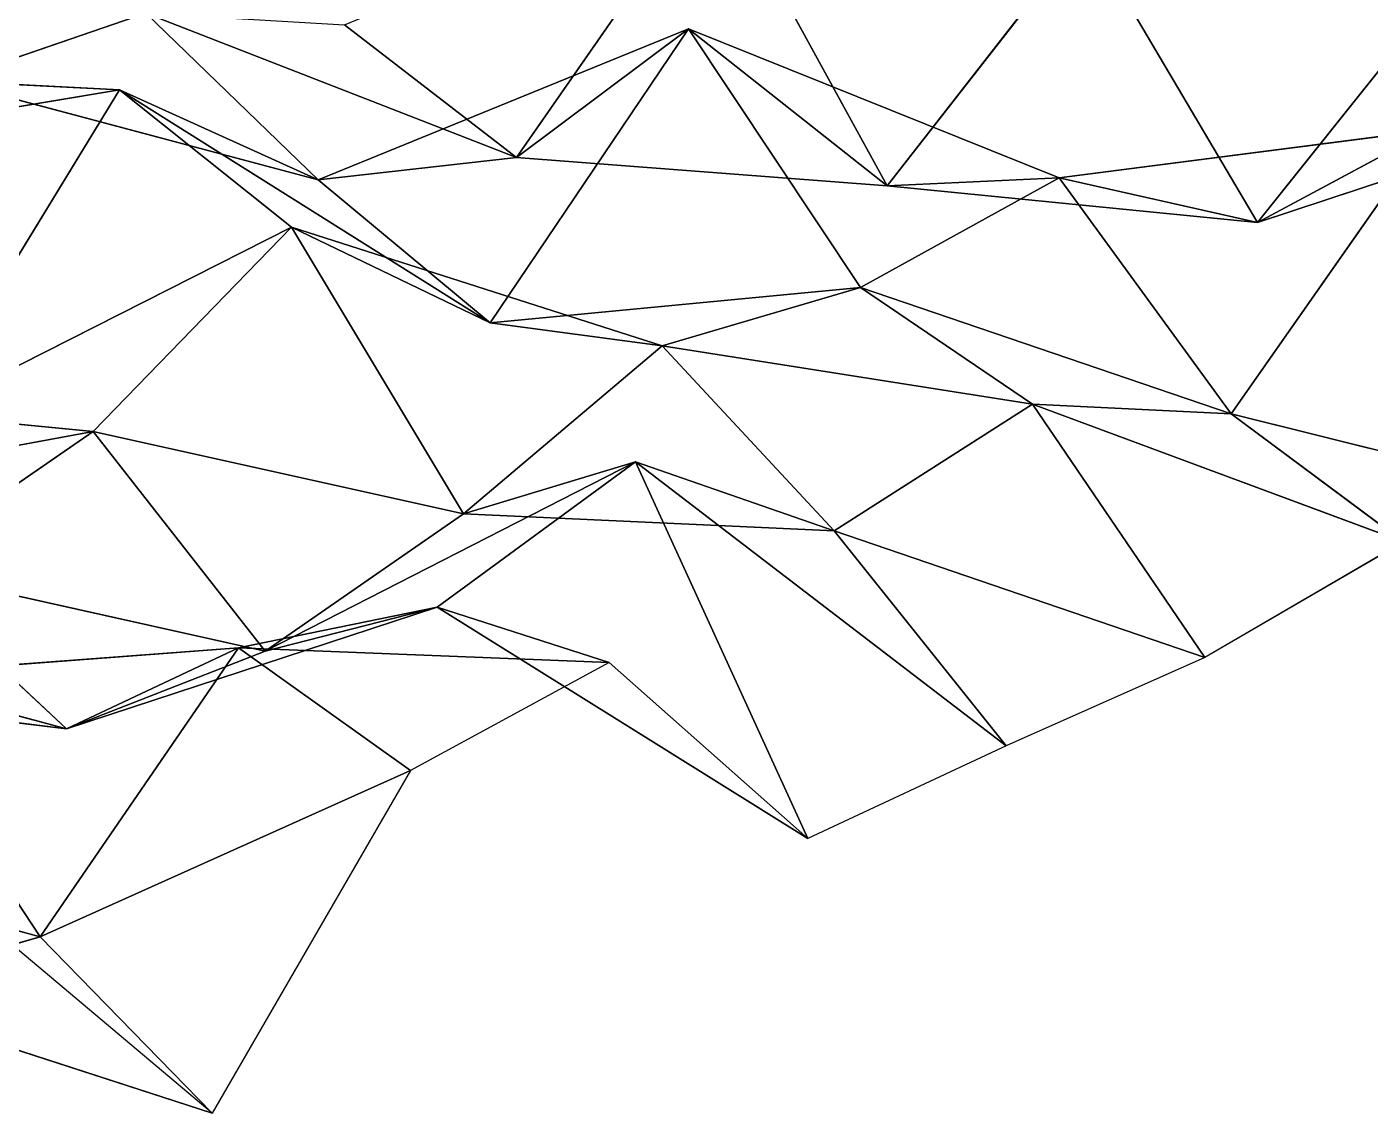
# Model space of a CAD drawing. Header units: metres. Extents: x -3703 to 431, y -1555 to 134.
# Drawn here: x -1728 to -1637.2, y -852.1 to -778.8 of the extents above; entities that cross this region are included whole.
import ezdxf

# ---------------------------------------------------------------- set-up
doc = ezdxf.new("R2010")
doc.units = ezdxf.units.M

msp = doc.modelspace()

# ---------------------------------------------------------------- linework, layer by layer
for p, q in [((-1681.5232, -768.2803, -4374.1226), (-1694.9397, -787.58374, -4397.302)), ((-1694.9397, -787.58374, -4397.302), (-1681.5232, -768.2803, -4374.1226)), ((-1681.5232, -768.2803, -4374.1226), (-1669.8956, -789.48926, -4409.7065)), ((-1669.8956, -789.48926, -4409.7065), (-1681.5232, -768.2803, -4374.1226)), ((-1656.4791, -772.29114, -4386.057), (-1669.8956, -789.48926, -4409.7065)), ((-1669.8956, -789.48926, -4409.7065), (-1656.4791, -772.29114, -4386.057)), ((-1656.4791, -772.29114, -4386.057), (-1644.8517, -791.973, -4421.9824)), ((-1644.8517, -791.973, -4421.9824), (-1656.4791, -772.29114, -4386.057)), ((-1631.4352, -775.1498, -4398.249), (-1644.8517, -791.973, -4421.9824)), ((-1644.8517, -791.973, -4421.9824), (-1631.4352, -775.1498, -4398.249)), ((-1719.9836, -777.82385, -4386.653), (-1733.3999, -782.41736, -4413.1206)), ((-1733.3999, -782.41736, -4413.1206), (-1719.9836, -777.82385, -4386.653)), ((-1694.9397, -787.58374, -4397.302), (-1719.9836, -777.82385, -4386.653)), ((-1719.9836, -777.82385, -4386.653), (-1708.356, -789.0781, -4424.4624)), ((-1708.356, -789.0781, -4424.4624), (-1719.9836, -777.82385, -4386.653)), ((-1719.9836, -777.82385, -4386.653), (-1694.9397, -787.58374, -4397.302)), ((-1683.3119, -778.8849, -4439.573), (-1708.356, -789.0781, -4424.4624)), ((-1708.356, -789.0781, -4424.4624), (-1683.3119, -778.8849, -4439.573)), ((-1706.5671, -778.6272, -4358.9775), (-1694.9397, -787.58374, -4397.302)), ((-1694.9397, -787.58374, -4397.302), (-1706.5671, -778.6272, -4358.9775)), ((-1683.3119, -778.8849, -4439.573), (-1696.7284, -798.75525, -4462.6255)), ((-1696.7284, -798.75525, -4462.6255), (-1683.3119, -778.8849, -4439.573)), ((-1694.9397, -787.58374, -4397.302), (-1683.3119, -778.8849, -4439.573)), ((-1683.3119, -778.8849, -4439.573), (-1694.9397, -787.58374, -4397.302)), ((-1669.8956, -789.48926, -4409.7065), (-1683.3119, -778.8849, -4439.573)), ((-1658.268, -788.9447, -4450.155), (-1683.3119, -778.8849, -4439.573)), ((-1683.3119, -778.8849, -4439.573), (-1669.8956, -789.48926, -4409.7065)), ((-1683.3119, -778.8849, -4439.573), (-1671.6844, -796.35254, -4475.994)), ((-1671.6844, -796.35254, -4475.994), (-1683.3119, -778.8849, -4439.573)), ((-1683.3119, -778.8849, -4439.573), (-1658.268, -788.9447, -4450.155)), ((-1708.356, -789.0781, -4424.4624), (-1733.3999, -782.41736, -4413.1206)), ((-1733.3999, -782.41736, -4413.1206), (-1721.7725, -783.0115, -4453.315)), ((-1721.7725, -783.0115, -4453.315), (-1733.3999, -782.41736, -4413.1206)), ((-1733.3999, -782.41736, -4413.1206), (-1708.356, -789.0781, -4424.4624)), ((-1721.7725, -783.0115, -4453.315), (-1746.8164, -787.1897, -4439.5493)), ((-1746.8164, -787.1897, -4439.5493), (-1721.7725, -783.0115, -4453.315)), ((-1721.7725, -783.0115, -4453.315), (-1735.189, -804.96704, -4475.901)), ((-1735.189, -804.96704, -4475.901), (-1721.7725, -783.0115, -4453.315)), ((-1708.356, -789.0781, -4424.4624), (-1721.7725, -783.0115, -4453.315)), ((-1696.7284, -798.75525, -4462.6255), (-1721.7725, -783.0115, -4453.315)), ((-1721.7725, -783.0115, -4453.315), (-1708.356, -789.0781, -4424.4624)), ((-1721.7725, -783.0115, -4453.315), (-1710.1449, -792.2804, -4491.569)), ((-1710.1449, -792.2804, -4491.569), (-1721.7725, -783.0115, -4453.315)), ((-1721.7725, -783.0115, -4453.315), (-1696.7284, -798.75525, -4462.6255)), ((-1619.8077, -783.698, -4436.664), (-1644.8517, -791.973, -4421.9824)), ((-1644.8517, -791.973, -4421.9824), (-1619.8077, -783.698, -4436.664)), ((-1633.224, -785.7302, -4463.705), (-1658.268, -788.9447, -4450.155)), ((-1658.268, -788.9447, -4450.155), (-1633.224, -785.7302, -4463.705)), ((-1633.224, -785.7302, -4463.705), (-1646.6405, -804.9005, -4486.9136)), ((-1646.6405, -804.9005, -4486.9136), (-1633.224, -785.7302, -4463.705)), ((-1644.8517, -791.973, -4421.9824), (-1633.224, -785.7302, -4463.705)), ((-1633.224, -785.7302, -4463.705), (-1644.8517, -791.973, -4421.9824)), ((-1694.9397, -787.58374, -4397.302), (-1708.356, -789.0781, -4424.4624)), ((-1708.356, -789.0781, -4424.4624), (-1694.9397, -787.58374, -4397.302)), ((-1669.8956, -789.48926, -4409.7065), (-1694.9397, -787.58374, -4397.302)), ((-1694.9397, -787.58374, -4397.302), (-1669.8956, -789.48926, -4409.7065)), ((-1708.356, -789.0781, -4424.4624), (-1696.7284, -798.75525, -4462.6255)), ((-1696.7284, -798.75525, -4462.6255), (-1708.356, -789.0781, -4424.4624)), ((-1658.268, -788.9447, -4450.155), (-1671.6844, -796.35254, -4475.994)), ((-1671.6844, -796.35254, -4475.994), (-1658.268, -788.9447, -4450.155)), ((-1669.8956, -789.48926, -4409.7065), (-1658.268, -788.9447, -4450.155)), ((-1658.268, -788.9447, -4450.155), (-1669.8956, -789.48926, -4409.7065)), ((-1644.8517, -791.973, -4421.9824), (-1669.8956, -789.48926, -4409.7065)), ((-1669.8956, -789.48926, -4409.7065), (-1644.8517, -791.973, -4421.9824)), ((-1644.8517, -791.973, -4421.9824), (-1658.268, -788.9447, -4450.155)), ((-1658.268, -788.9447, -4450.155), (-1644.8517, -791.973, -4421.9824)), ((-1658.268, -788.9447, -4450.155), (-1646.6405, -804.9005, -4486.9136)), ((-1646.6405, -804.9005, -4486.9136), (-1658.268, -788.9447, -4450.155)), ((-1710.1449, -792.2804, -4491.569), (-1735.189, -804.96704, -4475.901)), ((-1735.189, -804.96704, -4475.901), (-1710.1449, -792.2804, -4491.569)), ((-1710.1449, -792.2804, -4491.569), (-1723.5612, -806.083, -4515.978)), ((-1723.5612, -806.083, -4515.978), (-1710.1449, -792.2804, -4491.569)), ((-1696.7284, -798.75525, -4462.6255), (-1710.1449, -792.2804, -4491.569)), ((-1685.101, -800.3075, -4502.605), (-1710.1449, -792.2804, -4491.569)), ((-1710.1449, -792.2804, -4491.569), (-1696.7284, -798.75525, -4462.6255)), ((-1710.1449, -792.2804, -4491.569), (-1698.5172, -811.64526, -4527.5654)), ((-1698.5172, -811.64526, -4527.5654), (-1710.1449, -792.2804, -4491.569)), ((-1710.1449, -792.2804, -4491.569), (-1685.101, -800.3075, -4502.605)), ((-1671.6844, -796.35254, -4475.994), (-1696.7284, -798.75525, -4462.6255)), ((-1696.7284, -798.75525, -4462.6255), (-1671.6844, -796.35254, -4475.994)), ((-1671.6844, -796.35254, -4475.994), (-1685.101, -800.3075, -4502.605)), ((-1685.101, -800.3075, -4502.605), (-1671.6844, -796.35254, -4475.994)), ((-1646.6405, -804.9005, -4486.9136), (-1671.6844, -796.35254, -4475.994)), ((-1671.6844, -796.35254, -4475.994), (-1660.057, -804.24976, -4514.5547)), ((-1660.057, -804.24976, -4514.5547), (-1671.6844, -796.35254, -4475.994)), ((-1671.6844, -796.35254, -4475.994), (-1646.6405, -804.9005, -4486.9136)), ((-1696.7284, -798.75525, -4462.6255), (-1685.101, -800.3075, -4502.605)), ((-1685.101, -800.3075, -4502.605), (-1696.7284, -798.75525, -4462.6255)), ((-1685.101, -800.3075, -4502.605), (-1698.5172, -811.64526, -4527.5654)), ((-1698.5172, -811.64526, -4527.5654), (-1685.101, -800.3075, -4502.605)), ((-1660.057, -804.24976, -4514.5547), (-1685.101, -800.3075, -4502.605)), ((-1685.101, -800.3075, -4502.605), (-1673.4733, -812.7958, -4540.139)), ((-1673.4733, -812.7958, -4540.139), (-1685.101, -800.3075, -4502.605)), ((-1685.101, -800.3075, -4502.605), (-1660.057, -804.24976, -4514.5547)), ((-1660.057, -804.24976, -4514.5547), (-1673.4733, -812.7958, -4540.139)), ((-1673.4733, -812.7958, -4540.139), (-1660.057, -804.24976, -4514.5547)), ((-1646.6405, -804.9005, -4486.9136), (-1660.057, -804.24976, -4514.5547)), ((-1635.0131, -813.5447, -4525.3076), (-1660.057, -804.24976, -4514.5547)), ((-1660.057, -804.24976, -4514.5547), (-1646.6405, -804.9005, -4486.9136)), ((-1660.057, -804.24976, -4514.5547), (-1648.4293, -821.3423, -4551.0596)), ((-1648.4293, -821.3423, -4551.0596), (-1660.057, -804.24976, -4514.5547)), ((-1660.057, -804.24976, -4514.5547), (-1635.0131, -813.5447, -4525.3076)), ((-1735.189, -804.96704, -4475.901), (-1723.5612, -806.083, -4515.978)), ((-1723.5612, -806.083, -4515.978), (-1735.189, -804.96704, -4475.901)), ((-1621.5966, -811.13904, -4498.35), (-1646.6405, -804.9005, -4486.9136)), ((-1646.6405, -804.9005, -4486.9136), (-1635.0131, -813.5447, -4525.3076)), ((-1635.0131, -813.5447, -4525.3076), (-1646.6405, -804.9005, -4486.9136)), ((-1646.6405, -804.9005, -4486.9136), (-1621.5966, -811.13904, -4498.35)), ((-1723.5612, -806.083, -4515.978), (-1748.6052, -810.7047, -4502.1133)), ((-1748.6052, -810.7047, -4502.1133), (-1723.5612, -806.083, -4515.978)), ((-1723.5612, -806.083, -4515.978), (-1736.9777, -815.3424, -4541.403)), ((-1736.9777, -815.3424, -4541.403), (-1723.5612, -806.083, -4515.978)), ((-1698.5172, -811.64526, -4527.5654), (-1723.5612, -806.083, -4515.978)), ((-1723.5612, -806.083, -4515.978), (-1711.9337, -820.91345, -4552.9883)), ((-1711.9337, -820.91345, -4552.9883), (-1723.5612, -806.083, -4515.978)), ((-1723.5612, -806.083, -4515.978), (-1698.5172, -811.64526, -4527.5654)), ((-1686.8898, -808.1294, -4568.678), (-1711.9337, -820.91345, -4552.9883)), ((-1711.9337, -820.91345, -4552.9883), (-1686.8898, -808.1294, -4568.678)), ((-1686.8898, -808.1294, -4568.678), (-1700.306, -817.9535, -4593.977)), ((-1700.306, -817.9535, -4593.977), (-1686.8898, -808.1294, -4568.678)), ((-1698.5172, -811.64526, -4527.5654), (-1686.8898, -808.1294, -4568.678)), ((-1686.8898, -808.1294, -4568.678), (-1698.5172, -811.64526, -4527.5654)), ((-1673.4733, -812.7958, -4540.139), (-1686.8898, -808.1294, -4568.678)), ((-1661.8458, -827.32275, -4577.218), (-1686.8898, -808.1294, -4568.678)), ((-1686.8898, -808.1294, -4568.678), (-1673.4733, -812.7958, -4540.139)), ((-1686.8898, -808.1294, -4568.678), (-1675.2621, -833.5687, -4603.3164)), ((-1675.2621, -833.5687, -4603.3164), (-1686.8898, -808.1294, -4568.678)), ((-1686.8898, -808.1294, -4568.678), (-1661.8458, -827.32275, -4577.218)), ((-1698.5172, -811.64526, -4527.5654), (-1711.9337, -820.91345, -4552.9883)), ((-1711.9337, -820.91345, -4552.9883), (-1698.5172, -811.64526, -4527.5654)), ((-1673.4733, -812.7958, -4540.139), (-1698.5172, -811.64526, -4527.5654)), ((-1698.5172, -811.64526, -4527.5654), (-1673.4733, -812.7958, -4540.139)), ((-1648.4293, -821.3423, -4551.0596), (-1673.4733, -812.7958, -4540.139)), ((-1673.4733, -812.7958, -4540.139), (-1661.8458, -827.32275, -4577.218)), ((-1661.8458, -827.32275, -4577.218), (-1673.4733, -812.7958, -4540.139)), ((-1673.4733, -812.7958, -4540.139), (-1648.4293, -821.3423, -4551.0596)), ((-1635.0131, -813.5447, -4525.3076), (-1648.4293, -821.3423, -4551.0596)), ((-1711.9337, -820.91345, -4552.9883), (-1736.9777, -815.3424, -4541.403)), ((-1736.9777, -815.3424, -4541.403), (-1725.35, -826.15796, -4579.311)), ((-1725.35, -826.15796, -4579.311), (-1736.9777, -815.3424, -4541.403)), ((-1736.9777, -815.3424, -4541.403), (-1711.9337, -820.91345, -4552.9883)), ((-1700.306, -817.9535, -4593.977), (-1725.35, -826.15796, -4579.311)), ((-1725.35, -826.15796, -4579.311), (-1700.306, -817.9535, -4593.977)), ((-1700.306, -817.9535, -4593.977), (-1713.7225, -820.69836, -4620.8584)), ((-1713.7225, -820.69836, -4620.8584), (-1700.306, -817.9535, -4593.977)), ((-1711.9337, -820.91345, -4552.9883), (-1700.306, -817.9535, -4593.977)), ((-1700.306, -817.9535, -4593.977), (-1711.9337, -820.91345, -4552.9883)), ((-1675.2621, -833.5687, -4603.3164), (-1700.306, -817.9535, -4593.977)), ((-1700.306, -817.9535, -4593.977), (-1688.6786, -821.67993, -4633.47)), ((-1688.6786, -821.67993, -4633.47), (-1700.306, -817.9535, -4593.977)), ((-1700.306, -817.9535, -4593.977), (-1675.2621, -833.5687, -4603.3164)), ((-1713.7225, -820.69836, -4620.8584), (-1738.7665, -822.57776, -4607.607)), ((-1738.7665, -822.57776, -4607.607), (-1713.7225, -820.69836, -4620.8584)), ((-1713.7225, -820.69836, -4620.8584), (-1727.139, -840.2252, -4643.9873)), ((-1727.139, -840.2252, -4643.9873), (-1713.7225, -820.69836, -4620.8584)), ((-1725.35, -826.15796, -4579.311), (-1713.7225, -820.69836, -4620.8584)), ((-1713.7225, -820.69836, -4620.8584), (-1725.35, -826.15796, -4579.311)), ((-1711.9337, -820.91345, -4552.9883), (-1725.35, -826.15796, -4579.311)), ((-1725.35, -826.15796, -4579.311), (-1711.9337, -820.91345, -4552.9883)), ((-1688.6786, -821.67993, -4633.47), (-1713.7225, -820.69836, -4620.8584)), ((-1713.7225, -820.69836, -4620.8584), (-1702.0951, -828.99194, -4659.3306)), ((-1702.0951, -828.99194, -4659.3306), (-1713.7225, -820.69836, -4620.8584)), ((-1713.7225, -820.69836, -4620.8584), (-1688.6786, -821.67993, -4633.47)), ((-1648.4293, -821.3423, -4551.0596), (-1661.8458, -827.32275, -4577.218)), ((-1688.6786, -821.67993, -4633.47), (-1702.0951, -828.99194, -4659.3306)), ((-1675.2621, -833.5687, -4603.3164), (-1688.6786, -821.67993, -4633.47)), ((-1725.35, -826.15796, -4579.311), (-1750.3939, -823.1361, -4567.156)), ((-1750.3939, -823.1361, -4567.156), (-1725.35, -826.15796, -4579.311)), ((-1725.35, -826.15796, -4579.311), (-1738.7665, -822.57776, -4607.607)), ((-1738.7665, -822.57776, -4607.607), (-1725.35, -826.15796, -4579.311)), ((-1738.7665, -822.57776, -4607.607), (-1727.139, -840.2252, -4643.9873)), ((-1727.139, -840.2252, -4643.9873), (-1738.7665, -822.57776, -4607.607)), ((-1661.8458, -827.32275, -4577.218), (-1675.2621, -833.5687, -4603.3164)), ((-1702.0951, -828.99194, -4659.3306), (-1727.139, -840.2252, -4643.9873)), ((-1727.139, -840.2252, -4643.9873), (-1702.0951, -828.99194, -4659.3306)), ((-1702.0951, -828.99194, -4659.3306), (-1715.5114, -852.12427, -4681.654)), ((-1727.139, -840.2252, -4643.9873), (-1752.183, -833.41626, -4632.6787)), ((-1752.183, -833.41626, -4632.6787), (-1727.139, -840.2252, -4643.9873)), ((-1727.139, -840.2252, -4643.9873), (-1740.5553, -844.0276, -4670.6333)), ((-1740.5553, -844.0276, -4670.6333), (-1727.139, -840.2252, -4643.9873)), ((-1727.139, -840.2252, -4643.9873), (-1715.5114, -852.12427, -4681.654)), ((-1715.5114, -852.12427, -4681.654), (-1727.139, -840.2252, -4643.9873)), ((-1715.5114, -852.12427, -4681.654), (-1728.9279, -840.81824, -4711.6772)), ((-1715.5114, -852.12427, -4681.654), (-1740.5553, -844.0276, -4670.6333)), ((-1740.5553, -844.0276, -4670.6333), (-1715.5114, -852.12427, -4681.654))]:
    msp.add_line(p, q)
for points in [[(-1694.9397, -787.58374, -4397.302), (-1706.5671, -778.6272, -4358.9775), (-1681.5232, -768.2803, -4374.1226), (-1681.5231, -768.28015, -4374.1226)], [(-1681.5232, -768.2803, -4374.1226), (-1669.8956, -789.48926, -4409.7065), (-1694.9397, -787.58374, -4397.302), (-1694.9396, -787.5836, -4397.302)], [(-1669.8956, -789.48926, -4409.7065), (-1681.5232, -768.2803, -4374.1226), (-1656.4791, -772.29114, -4386.057), (-1656.479, -772.291, -4386.057)], [(-1656.4791, -772.29114, -4386.057), (-1644.8517, -791.973, -4421.9824), (-1669.8956, -789.48926, -4409.7065), (-1669.8955, -789.48914, -4409.7065)], [(-1644.8517, -791.973, -4421.9824), (-1656.4791, -772.29114, -4386.057), (-1631.4352, -775.1498, -4398.249), (-1631.435, -775.14966, -4398.249)], [(-1631.4352, -775.1498, -4398.249), (-1619.8077, -783.698, -4436.664), (-1644.8517, -791.973, -4421.9824), (-1644.8516, -791.9729, -4421.9824)], [(-1733.3999, -782.41736, -4413.1206), (-1745.0276, -778.33435, -4373.7075), (-1719.9836, -777.82385, -4386.653), (-1719.9835, -777.8237, -4386.653)], [(-1719.9836, -777.82385, -4386.653), (-1708.356, -789.0781, -4424.4624), (-1733.3999, -782.41736, -4413.1206), (-1733.3998, -782.41724, -4413.1206)], [(-1706.5671, -778.6272, -4358.9775), (-1694.9397, -787.58374, -4397.302), (-1719.9836, -777.82385, -4386.653), (-1719.9835, -777.8237, -4386.653)], [(-1708.356, -789.0781, -4424.4624), (-1719.9836, -777.82385, -4386.653), (-1694.9397, -787.58374, -4397.302), (-1694.9396, -787.5836, -4397.302)], [(-1696.7284, -798.75525, -4462.6255), (-1708.356, -789.0781, -4424.4624), (-1683.3119, -778.8849, -4439.573), (-1683.3118, -778.88477, -4439.573)], [(-1694.9397, -787.58374, -4397.302), (-1683.3119, -778.8849, -4439.573), (-1708.356, -789.0781, -4424.4624), (-1708.3558, -789.078, -4424.4624)], [(-1683.3119, -778.8849, -4439.573), (-1671.6844, -796.35254, -4475.994), (-1696.7284, -798.75525, -4462.6255), (-1696.7283, -798.7551, -4462.6255)], [(-1683.3119, -778.8849, -4439.573), (-1694.9397, -787.58374, -4397.302), (-1669.8956, -789.48926, -4409.7065), (-1669.8955, -789.48914, -4409.7065)], [(-1669.8956, -789.48926, -4409.7065), (-1658.268, -788.9447, -4450.155), (-1683.3119, -778.8849, -4439.573), (-1683.3118, -778.88477, -4439.573)], [(-1671.6844, -796.35254, -4475.994), (-1683.3119, -778.8849, -4439.573), (-1658.268, -788.9447, -4450.155), (-1658.2678, -788.9446, -4450.155)], [(-1733.3999, -782.41736, -4413.1206), (-1721.7725, -783.0115, -4453.315), (-1746.8164, -787.1897, -4439.5493), (-1746.8163, -787.1896, -4439.5493)], [(-1721.7725, -783.0115, -4453.315), (-1733.3999, -782.41736, -4413.1206), (-1708.356, -789.0781, -4424.4624), (-1708.3558, -789.078, -4424.4624)], [(-1735.189, -804.96704, -4475.901), (-1746.8164, -787.1897, -4439.5493), (-1721.7725, -783.0115, -4453.315), (-1721.7723, -783.01135, -4453.315)], [(-1721.7725, -783.0115, -4453.315), (-1710.1449, -792.2804, -4491.569), (-1735.189, -804.96704, -4475.901), (-1735.1888, -804.9669, -4475.901)], [(-1708.356, -789.0781, -4424.4624), (-1696.7284, -798.75525, -4462.6255), (-1721.7725, -783.0115, -4453.315), (-1721.7723, -783.01135, -4453.315)], [(-1710.1449, -792.2804, -4491.569), (-1721.7725, -783.0115, -4453.315), (-1696.7284, -798.75525, -4462.6255), (-1696.7283, -798.7551, -4462.6255)], [(-1633.224, -785.7302, -4463.705), (-1644.8517, -791.973, -4421.9824), (-1619.8077, -783.698, -4436.664), (-1619.8076, -783.6979, -4436.664)], [(-1646.6405, -804.9005, -4486.9136), (-1658.268, -788.9447, -4450.155), (-1633.224, -785.7302, -4463.705), (-1633.2239, -785.7301, -4463.705)], [(-1644.8517, -791.973, -4421.9824), (-1633.224, -785.7302, -4463.705), (-1658.268, -788.9447, -4450.155), (-1658.2678, -788.9446, -4450.155)], [(-1633.224, -785.7302, -4463.705), (-1621.5966, -811.13904, -4498.35), (-1646.6405, -804.9005, -4486.9136), (-1646.6404, -804.9004, -4486.9136)], [(-1658.268, -788.9447, -4450.155), (-1646.6405, -804.9005, -4486.9136), (-1671.6844, -796.35254, -4475.994), (-1671.6843, -796.3524, -4475.994)], [(-1658.268, -788.9447, -4450.155), (-1669.8956, -789.48926, -4409.7065), (-1644.8517, -791.973, -4421.9824), (-1644.8516, -791.9729, -4421.9824)], [(-1723.5612, -806.083, -4515.978), (-1735.189, -804.96704, -4475.901), (-1710.1449, -792.2804, -4491.569), (-1710.1448, -792.2803, -4491.569)], [(-1710.1449, -792.2804, -4491.569), (-1698.5172, -811.64526, -4527.5654), (-1723.5612, -806.083, -4515.978), (-1723.561, -806.0829, -4515.978)], [(-1696.7284, -798.75525, -4462.6255), (-1685.101, -800.3075, -4502.605), (-1710.1449, -792.2804, -4491.569), (-1710.1448, -792.2803, -4491.569)], [(-1698.5172, -811.64526, -4527.5654), (-1710.1449, -792.2804, -4491.569), (-1685.101, -800.3075, -4502.605), (-1685.1008, -800.3074, -4502.605)], [(-1685.101, -800.3075, -4502.605), (-1696.7284, -798.75525, -4462.6255), (-1671.6844, -796.35254, -4475.994), (-1671.6843, -796.3524, -4475.994)], [(-1671.6844, -796.35254, -4475.994), (-1660.057, -804.24976, -4514.5547), (-1685.101, -800.3075, -4502.605), (-1685.1008, -800.3074, -4502.605)], [(-1660.057, -804.24976, -4514.5547), (-1671.6844, -796.35254, -4475.994), (-1646.6405, -804.9005, -4486.9136), (-1646.6404, -804.9004, -4486.9136)], [(-1685.101, -800.3075, -4502.605), (-1673.4733, -812.7958, -4540.139), (-1698.5172, -811.64526, -4527.5654), (-1698.5171, -811.64514, -4527.5654)], [(-1673.4733, -812.7958, -4540.139), (-1685.101, -800.3075, -4502.605), (-1660.057, -804.24976, -4514.5547), (-1660.0569, -804.24963, -4514.5547)], [(-1660.057, -804.24976, -4514.5547), (-1648.4293, -821.3423, -4551.0596), (-1673.4733, -812.7958, -4540.139), (-1673.4731, -812.79565, -4540.139)], [(-1646.6405, -804.9005, -4486.9136), (-1635.0131, -813.5447, -4525.3076), (-1660.057, -804.24976, -4514.5547), (-1660.0569, -804.24963, -4514.5547)], [(-1648.4293, -821.3423, -4551.0596), (-1660.057, -804.24976, -4514.5547), (-1635.0131, -813.5447, -4525.3076), (-1635.013, -813.54456, -4525.3076)], [(-1735.189, -804.96704, -4475.901), (-1723.5612, -806.083, -4515.978), (-1748.6052, -810.7047, -4502.1133), (-1748.6051, -810.7046, -4502.1133)], [(-1635.0131, -813.5447, -4525.3076), (-1646.6405, -804.9005, -4486.9136), (-1621.5966, -811.13904, -4498.35), (-1621.5964, -811.1389, -4498.35)], [(-1736.9777, -815.3424, -4541.403), (-1748.6052, -810.7047, -4502.1133), (-1723.5612, -806.083, -4515.978), (-1723.561, -806.0829, -4515.978)], [(-1723.5612, -806.083, -4515.978), (-1711.9337, -820.91345, -4552.9883), (-1736.9777, -815.3424, -4541.403), (-1736.9775, -815.3423, -4541.403)], [(-1711.9337, -820.91345, -4552.9883), (-1723.5612, -806.083, -4515.978), (-1698.5172, -811.64526, -4527.5654), (-1698.5171, -811.64514, -4527.5654)], [(-1700.306, -817.9535, -4593.977), (-1711.9337, -820.91345, -4552.9883), (-1686.8898, -808.1294, -4568.678), (-1686.8896, -808.1293, -4568.678)], [(-1698.5172, -811.64526, -4527.5654), (-1686.8898, -808.1294, -4568.678), (-1711.9337, -820.91345, -4552.9883), (-1711.9336, -820.9133, -4552.9883)], [(-1686.8898, -808.1294, -4568.678), (-1675.2621, -833.5687, -4603.3164), (-1700.306, -817.9535, -4593.977), (-1700.3059, -817.95337, -4593.977)], [(-1686.8898, -808.1294, -4568.678), (-1698.5172, -811.64526, -4527.5654), (-1673.4733, -812.7958, -4540.139), (-1673.4731, -812.79565, -4540.139)], [(-1673.4733, -812.7958, -4540.139), (-1661.8458, -827.32275, -4577.218), (-1686.8898, -808.1294, -4568.678), (-1686.8896, -808.1293, -4568.678)], [(-1675.2621, -833.5687, -4603.3164), (-1686.8898, -808.1294, -4568.678), (-1661.8458, -827.32275, -4577.218), (-1661.8457, -827.32263, -4577.218)], [(-1661.8458, -827.32275, -4577.218), (-1673.4733, -812.7958, -4540.139), (-1648.4293, -821.3423, -4551.0596), (-1648.4292, -821.34216, -4551.0596)], [(-1736.9777, -815.3424, -4541.403), (-1725.35, -826.15796, -4579.311), (-1750.3939, -823.1361, -4567.156), (-1750.3938, -823.136, -4567.156)], [(-1725.35, -826.15796, -4579.311), (-1736.9777, -815.3424, -4541.403), (-1711.9337, -820.91345, -4552.9883), (-1711.9336, -820.9133, -4552.9883)], [(-1713.7225, -820.69836, -4620.8584), (-1725.35, -826.15796, -4579.311), (-1700.306, -817.9535, -4593.977), (-1700.3059, -817.95337, -4593.977)], [(-1711.9337, -820.91345, -4552.9883), (-1700.306, -817.9535, -4593.977), (-1725.35, -826.15796, -4579.311), (-1725.3499, -826.15784, -4579.311)], [(-1700.306, -817.9535, -4593.977), (-1688.6786, -821.67993, -4633.47), (-1713.7225, -820.69836, -4620.8584), (-1713.7224, -820.69824, -4620.8584)], [(-1688.6786, -821.67993, -4633.47), (-1700.306, -817.9535, -4593.977), (-1675.2621, -833.5687, -4603.3164), (-1675.262, -833.5686, -4603.3164)], [(-1727.139, -840.2252, -4643.9873), (-1738.7665, -822.57776, -4607.607), (-1713.7225, -820.69836, -4620.8584), (-1713.7224, -820.69824, -4620.8584)], [(-1725.35, -826.15796, -4579.311), (-1713.7225, -820.69836, -4620.8584), (-1738.7665, -822.57776, -4607.607), (-1738.7664, -822.57764, -4607.607)], [(-1713.7225, -820.69836, -4620.8584), (-1702.0951, -828.99194, -4659.3306), (-1727.139, -840.2252, -4643.9873), (-1727.1389, -840.2251, -4643.9873)], [(-1702.0951, -828.99194, -4659.3306), (-1713.7225, -820.69836, -4620.8584), (-1688.6786, -821.67993, -4633.47), (-1688.6785, -821.6798, -4633.47)], [(-1738.7665, -822.57776, -4607.607), (-1727.139, -840.2252, -4643.9873), (-1752.183, -833.41626, -4632.6787), (-1752.1829, -833.41614, -4632.6787)], [(-1738.7665, -822.57776, -4607.607), (-1750.3939, -823.1361, -4567.156), (-1725.35, -826.15796, -4579.311), (-1725.3499, -826.15784, -4579.311)], [(-1715.5114, -852.12427, -4681.654), (-1727.139, -840.2252, -4643.9873), (-1702.0951, -828.99194, -4659.3306), (-1702.095, -828.9918, -4659.3306)], [(-1740.5553, -844.0276, -4670.6333), (-1752.183, -833.41626, -4632.6787), (-1727.139, -840.2252, -4643.9873), (-1727.1389, -840.2251, -4643.9873)], [(-1727.139, -840.2252, -4643.9873), (-1715.5114, -852.12427, -4681.654), (-1740.5553, -844.0276, -4670.6333), (-1740.5552, -844.02747, -4670.6333)], [(-1728.9279, -840.81824, -4711.6772), (-1740.5553, -844.0276, -4670.6333), (-1715.5114, -852.12427, -4681.654), (-1715.5112, -852.12415, -4681.654)]]:
    msp.add_3dface(points)

doc.saveas('drawing.dxf')
